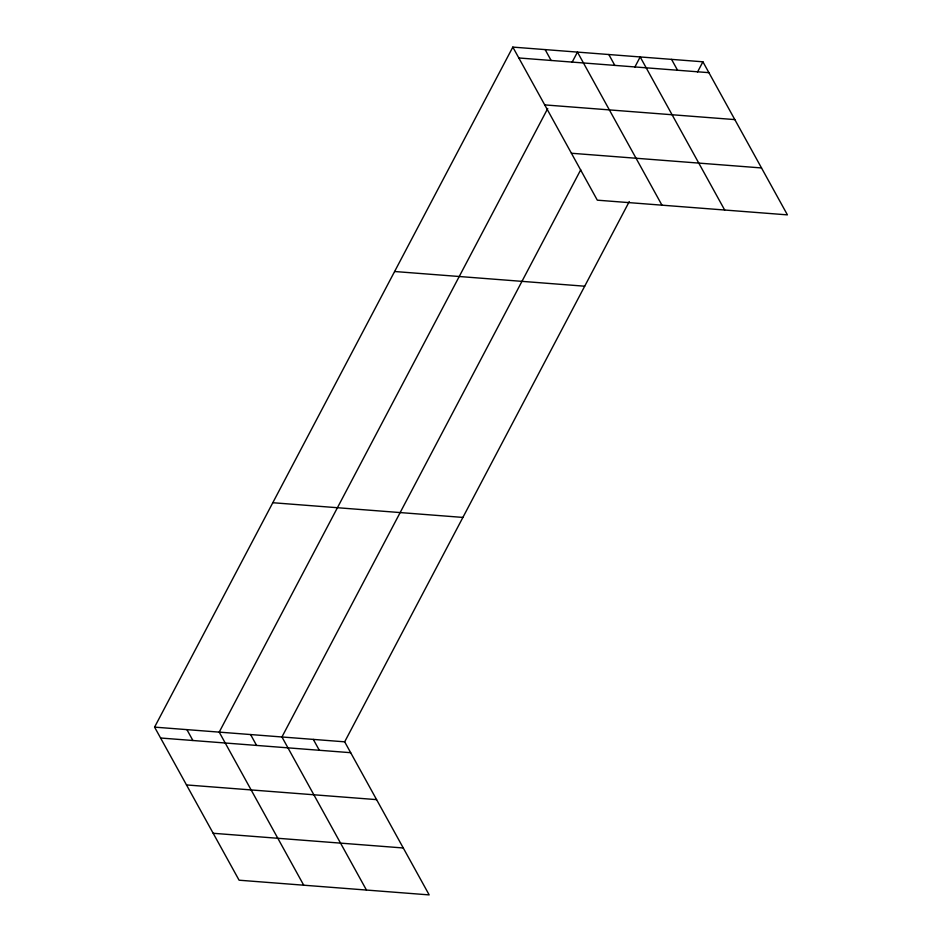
<?xml version="1.0" encoding="UTF-8"?>
<svg xmlns="http://www.w3.org/2000/svg" width="942" height="942" viewBox="0 0 942 942"><rect width="100%" height="100%" fill="white"/><g stroke="black" fill="none" stroke-linecap="round" stroke-linejoin="round"><path stroke-width="1.41" d="M629.28 201.564L344.678 741.825L429.175 894.9L239.091 880.205L154.582 727.13L512.825 47.1L702.909 61.795L787.418 214.87L597.322 200.175L512.825 47.1M547.726 108.518L219.215 732.122L303.724 885.197M572.053 62.349L577.458 52.093L661.955 205.168M580.731 169.795L281.941 736.974L366.45 890.049M634.778 67.2L640.183 56.944L724.681 210.019M697.504 72.051L702.909 61.795M518.83 57.968L708.914 72.664M544.735 104.903L734.819 119.599M571.417 153.252L761.513 167.947M394.604 271.508L584.688 286.203M272.803 502.722L462.887 517.417M154.582 727.13L344.678 741.825M160.587 738.01L350.671 752.693M186.492 784.933L376.576 799.628M213.186 833.281L403.27 847.977M671.552 59.37L677.545 70.238M608.815 54.518L614.82 65.398M545.135 49.596L551.141 60.476M313.309 739.399L319.314 750.268M250.584 734.548L256.577 745.428M186.905 729.626L192.91 740.506"/></g></svg>
